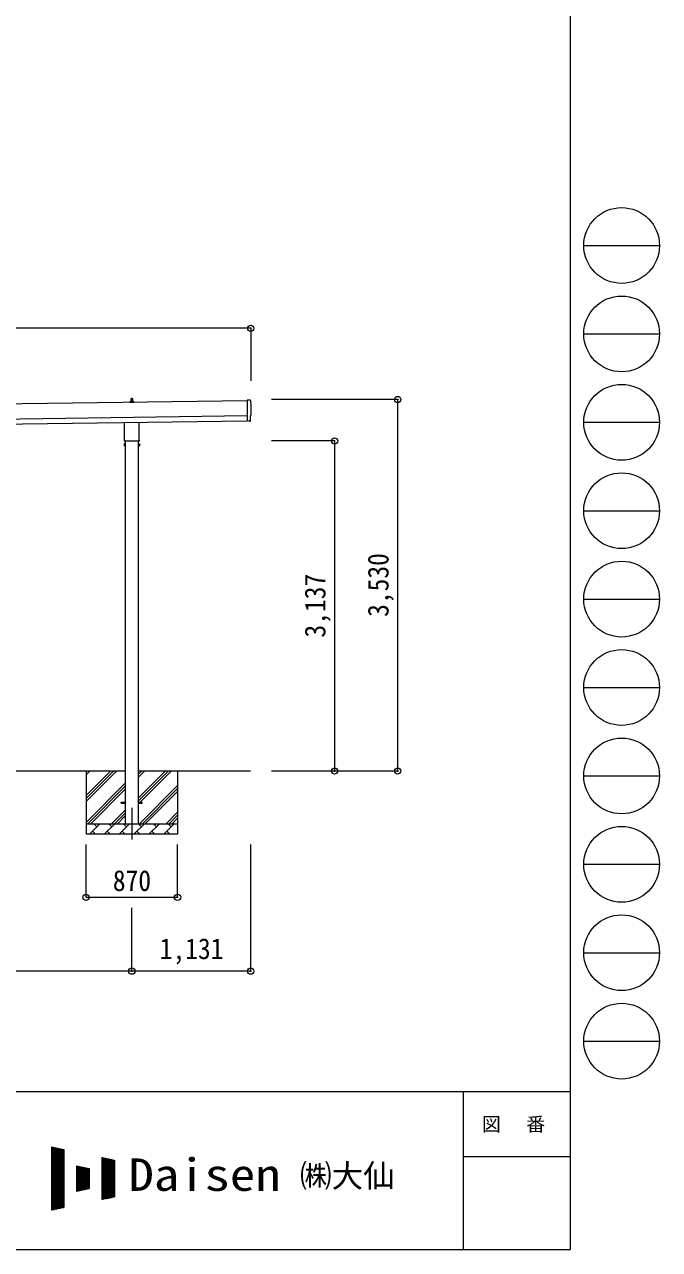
# Model space of a CAD drawing. Units: millimetres at full size, sheet at 1:60. Extents: x -16864 to 16864, y -11640 to 11640.
# Drawn here: x 10827 to 16864, y -11640 to 0 of the extents above; entities that cross this region are included whole.
import ezdxf
from ezdxf.enums import TextEntityAlignment as Align

# ---------------------------------------------------------------- set-up
doc = ezdxf.new("R2010")
doc.units = ezdxf.units.MM
doc.header["$LTSCALE"] = 60
doc.header["$PDMODE"] = 32
doc.header["$PDSIZE"] = 60
doc.linetypes.add('CHAIN1', pattern=[8, 5, -1, 1, -1])
for name, color, linetype, lineweight in [('0-1_Defpoints', 7, 'CHAIN1', 9), ('0-2_TEXT1', 4, 'Continuous', 9), ('0-3_SHAPE', 7, 'Continuous', 9), ('0-8_TABLE1', 6, 'Continuous', 9), ('F-0', 7, 'Continuous', 9)]:
    doc.layers.add(name, color=color, linetype=linetype, lineweight=lineweight)
doc.styles.add('ＭＳ ゴシック', font='')
doc.styles.get('ＭＳ ゴシック').set_extended_font_data('MS Gothic')

msp = doc.modelspace()

# ---------------------------------------------------------------- linework, layer by layer
at = {"layer": '0-1_Defpoints'}
msp.add_line((11847.05, -7443.97), (11847.05, -7792.97), dxfattribs=at)
at = {"layer": '0-2_TEXT1'}
for p, q in [((12942.74, -3574.77), (6932.12, -3660.64)), ((11829.11, -3593.07), (11829.11, -3585.36)), ((11865.61, -3593.07), (11829.11, -3593.07)), ((11829.49, -3584.57), (11865.23, -3584.57)), ((11829.88, -3584.39), (11836.6, -3582.76)), ((11836.98, -3582.57), (11857.74, -3582.57)), ((11837.36, -3581.79), (11837.36, -3577.57)), ((11838.36, -3577.57), (11856.36, -3577.57)), ((11841.36, -3577.57), (11842.09, -3554.05)), ((11843.09, -3553.07), (11851.64, -3553.07)), ((11852.64, -3554.05), (11853.36, -3577.57)), ((11857.36, -3581.79), (11857.36, -3577.57)), ((11864.85, -3584.39), (11858.13, -3582.76)), ((11865.61, -3593.07), (11865.61, -3585.36)), ((12942.67, -3569.69), (12945.51, -3768.52)), ((12974.34, -3570.89), (12942.67, -3569.69)), ((6934.12, -3800.62), (12944.74, -3714.76)), ((6934.83, -3850.62), (12945.45, -3764.75)), ((11778.75, -3947.06), (11778.75, -3781.42)), ((11915.35, -3779.47), (11915.35, -3947.06)), ((12963.72, -3767.36), (12945.51, -3768.52)), ((12964.39, -3767.98), (12963.72, -3767.36)), ((12965.14, -3768.24), (12972.05, -3767.78)), ((11777.05, -3955.83), (11777.05, -3950.33)), ((11917.05, -3950.33), (11917.05, -3955.83)), ((11773.05, -3985.33), (11773.81, -3984.02)), ((11773.05, -3985.33), (11773.05, -4002.33)), ((11773.05, -4002.33), (11773.81, -4003.65)), ((11780.05, -3988.93), (11773.81, -3988.93)), ((11780.05, -3998.74), (11773.81, -3998.74)), ((11780.05, -4003.65), (11773.81, -4003.65)), ((11914.99, -3959.33), (11779.12, -3959.33)), ((11782.55, -4003.03), (11780.05, -4003.03)), ((11784.55, -3959.33), (11784.55, -7593.97)), ((11909.55, -7593.97), (11909.55, -3959.33)), ((11911.55, -4003.03), (11914.05, -4003.03)), ((11914.05, -3988.93), (11920.3, -3988.93)), ((11914.05, -3998.74), (11920.3, -3998.74)), ((11914.05, -4003.65), (11920.3, -4003.65)), ((11921.05, -3985.33), (11920.3, -3984.02)), ((11921.05, -4002.33), (11920.3, -4003.65)), ((11921.05, -3985.33), (11921.05, -4002.33)), ((11747.05, -7389.47), (11784.55, -7389.47)), ((11747.05, -7398.47), (11747.05, -7389.47)), ((11747.05, -7389.47), (11784.55, -7389.47)), ((11747.05, -7398.47), (11747.05, -7389.47)), ((11747.05, -7398.47), (11784.55, -7398.47)), ((11747.05, -7398.47), (11784.55, -7398.47)), ((11909.55, -7389.47), (11947.05, -7389.47)), ((11909.55, -7389.47), (11947.05, -7389.47)), ((11909.55, -7398.47), (11947.05, -7398.47)), ((11909.55, -7398.47), (11947.05, -7398.47)), ((11947.05, -7398.47), (11947.05, -7389.47)), ((11947.05, -7398.47), (11947.05, -7389.47))]:
    msp.add_line(p, q, dxfattribs=at)
for points in [[(12974.85, -3764.75), (12974.17, -3717.72), (12974.78, -3717.72)], [(11780.05, -4003.65), (11780.05, -3984.02), (11773.81, -3984.02)], [(11780.05, -4003.03), (11780.05, -3984.63), (11782.55, -3984.63)], [(11914.05, -4003.03), (11914.05, -3984.63), (11911.55, -3984.63)], [(11914.05, -4003.65), (11914.05, -3984.02), (11920.3, -3984.02)]]:
    msp.add_lwpolyline(points, dxfattribs=at)
for points in [[(11782.55, -4004.33), (11782.55, -3983.33), (11784.55, -3983.33), (11784.55, -4004.33)], [(11911.55, -4004.33), (11911.55, -3983.33), (11909.55, -3983.33), (11909.55, -4004.33)]]:
    msp.add_lwpolyline(points, close=True, dxfattribs=at)
for centre, radius, start, end in [((11830.11, -3585.36), 1, 103.62699, 180), ((11836.36, -3581.79), 1, 283.62699, 0), ((11841.45, -3578.21), 4.13, 90, 171.17633), ((11838.36, -3578.57), 1, 90, 180), ((11843.09, -3554.07), 1, 90, 178.60509), ((11850.7, -3577.57), 4.83, 133.60282, 180), ((11844.03, -3577.57), 4.83, 0, 46.39718), ((11851.64, -3554.07), 1, 1.39491, 90), ((11853.28, -3578.21), 4.13, 8.82367, 90), ((11856.36, -3578.57), 1, 0, 90), ((11858.36, -3581.79), 1, 180, 256.37301), ((11864.61, -3585.36), 1, 0, 76.37301), ((12965.07, -3767.24), 1, 227.3164, 273.81435), ((11781.05, -3950.33), 4, 125.09963, 180), ((11781.05, -3955.83), 4, 180, 194.47751), ((11781.05, -3955.83), 4, 194.47751, 241.04498), ((11913.05, -3955.83), 4, 298.95502, 345.52249), ((11913.05, -3950.33), 4, 0, 54.90037), ((11913.05, -3955.83), 4, 345.52249, 0), ((11777.4, -3986.47), 4.34, 145.61575, 214.38425), ((11789.3, -3993.83), 16.24, 162.41205, 197.58795), ((11777.4, -4001.19), 4.34, 145.61575, 214.38425), ((11904.81, -3993.83), 16.24, 342.41205, 17.58795), ((11916.71, -3986.47), 4.34, 325.61575, 34.38425), ((11916.71, -4001.19), 4.34, 325.61575, 34.38425)]:
    msp.add_arc(centre, radius, start, end, dxfattribs=at)
for centre, major_axis, ratio, start_param, end_param in [((12974.14, -3573.88), (3, -0.04), 0.99863, 6.26838895, 7.80162176), ((17740.52, -3576.23), (-4762.89, -68.04), 0.99863, 6.26840604, 6.29770427), ((12974.71, -3713.32), (4.41, -0.06), 0.99863, 4.71238898, 6.29767781), ((12971.84, -3764.78), (2.21, -2.04), 0.9974, 5.52523108, 7.04113953)]:
    msp.add_ellipse(centre, major_axis=major_axis, ratio=ratio, start_param=start_param, end_param=end_param, dxfattribs=at)
at = {"layer": '0-3_SHAPE'}
for p, q in [((11784.55, -7093.97), (8709.55, -7093.97)), ((11412.05, -7093.97), (11412.05, -7693.97)), ((11412.05, -7327.46), (11645.54, -7093.97)), ((11412.05, -7355.74), (11673.82, -7093.97)), ((11412.05, -7384.03), (11702.11, -7093.97)), ((11412.05, -7101.18), (11419.26, -7093.97)), ((11412.05, -7129.47), (11447.55, -7093.97)), ((12975.05, -7093.97), (11909.55, -7093.97)), ((11909.55, -7122.8), (11938.38, -7093.97)), ((11909.55, -7151.08), (11966.66, -7093.97)), ((11909.55, -7405.64), (12221.22, -7093.97)), ((11909.55, -7349.07), (12164.65, -7093.97)), ((11909.55, -7377.36), (12192.94, -7093.97)), ((12282.05, -7093.97), (12282.05, -7693.97)), ((11412.05, -7582.02), (11784.55, -7209.52)), ((11428.38, -7593.97), (11784.55, -7237.8)), ((11456.66, -7593.97), (11784.55, -7266.08)), ((11919.21, -7593.97), (12282.05, -7231.13)), ((11947.5, -7593.97), (12282.05, -7259.42)), ((11975.78, -7593.97), (12282.05, -7287.7)), ((11654.65, -7593.97), (11784.55, -7464.07)), ((11682.94, -7593.97), (11784.55, -7492.36)), ((11711.22, -7593.97), (11784.55, -7520.64)), ((12173.77, -7593.97), (12282.05, -7485.69)), ((12202.05, -7593.97), (12282.05, -7513.97)), ((12230.34, -7593.97), (12282.05, -7542.26)), ((11412.05, -7593.97), (12282.05, -7593.97)), ((11443.5, -7693.97), (11543.5, -7593.97)), ((11472.05, -7665.42), (11500.61, -7693.97)), ((11514.95, -7622.53), (11486.39, -7593.97)), ((11584.92, -7693.97), (11684.92, -7593.97)), ((11613.48, -7665.42), (11642.03, -7693.97)), ((11656.37, -7622.53), (11627.82, -7593.97)), ((11726.34, -7693.97), (11826.34, -7593.97)), ((11754.9, -7665.42), (11783.45, -7693.97)), ((11797.79, -7622.53), (11769.24, -7593.97)), ((11867.77, -7693.97), (11967.77, -7593.97)), ((11896.32, -7665.42), (11924.87, -7693.97)), ((11939.21, -7622.53), (11910.66, -7593.97)), ((12009.19, -7693.97), (12109.19, -7593.97)), ((12037.74, -7665.42), (12066.29, -7693.97)), ((12080.63, -7622.53), (12052.08, -7593.97)), ((12150.61, -7693.97), (12250.61, -7593.97)), ((12179.16, -7665.42), (12207.72, -7693.97)), ((12222.05, -7622.53), (12193.5, -7593.97)), ((12282.05, -7693.97), (11412.05, -7693.97))]:
    msp.add_line(p, q, dxfattribs=at)
at = {"layer": '0-8_TABLE1'}
for p, q in [((12978.05, -2886.34), (1119.05, -2886.34)), ((12978.05, -2886.34), (12978.05, -3386.34)), ((14375.05, -3563.87), (13175.05, -3563.87)), ((14375.05, -7093.97), (14375.05, -3563.87)), ((13775.05, -3956.83), (13175.05, -3956.83)), ((13775.05, -3956.83), (13775.05, -7093.97)), ((14375.05, -7093.97), (13175.05, -7093.97)), ((11412.05, -8292.97), (11412.05, -7792.97)), ((12282.05, -8292.97), (12282.05, -7792.97)), ((12978.05, -8994.97), (12978.05, -7792.97)), ((11412.05, -8292.97), (12282.05, -8292.97)), ((11847.05, -8994.97), (11847.05, -8394.97)), ((11847.05, -8994.97), (8647.05, -8994.97)), ((12978.05, -8994.97), (11847.05, -8994.97))]:
    msp.add_line(p, q, dxfattribs=at)
for p in [(12978.05, -2886.34), (14375.05, -3563.87), (13775.05, -3956.83), (13775.05, -7093.97), (14375.05, -7093.97), (11412.05, -8292.97), (12282.05, -8292.97), (11847.05, -8994.97), (12978.05, -8994.97)]:
    msp.add_point(p, dxfattribs=at)
at = {"layer": 'F-0', "color": 5, "lineweight": 5}
for p, q in [((16015.88, 11640), (16015.88, -11640)), ((-16864.12, -10140), (16015.88, -10140)), ((14995.88, -10140), (14995.88, -11640)), ((14995.88, -10755), (16015.88, -10755)), ((-16864.12, -11640), (16015.88, -11640))]:
    msp.add_line(p, q, dxfattribs=at)
at = {"layer": 'F-0', "color": 4}
for p, q in [((16144.11, -2100), (16864.12, -2100)), ((16144.11, -2940), (16864.12, -2940)), ((16144.11, -3780), (16864.12, -3780)), ((16144.11, -4620), (16864.12, -4620)), ((16144.11, -5460), (16864.12, -5460)), ((16144.11, -6300), (16864.12, -6300)), ((16144.11, -7140), (16864.12, -7140)), ((16144.11, -7980), (16864.12, -7980)), ((16144.11, -8820), (16864.12, -8820)), ((16144.11, -9660), (16864.12, -9660))]:
    msp.add_line(p, q, dxfattribs=at)
at = {"layer": 'F-0'}
for p, q in [((11082.29, -10665.2), (11202.29, -10690.2)), ((11082.29, -10665.2), (11082.29, -11265.2)), ((11082.29, -10670.85), (11109.39, -10670.85)), ((11082.29, -10676.85), (11138.19, -10676.85)), ((11082.29, -10682.85), (11166.99, -10682.85)), ((11082.29, -10688.85), (11195.79, -10688.85)), ((11082.29, -10694.85), (11202.29, -10694.85)), ((11082.29, -10700.85), (11202.29, -10700.85)), ((11082.29, -10706.85), (11202.29, -10706.85)), ((11085.85, -11264.46), (11085.85, -10665.94)), ((11091.85, -11263.21), (11091.85, -10667.19)), ((11097.85, -11261.96), (11097.85, -10668.44)), ((11103.85, -11260.71), (11103.85, -10669.69)), ((11109.85, -11259.46), (11109.85, -10670.94)), ((11115.85, -11258.21), (11115.85, -10672.19)), ((11121.85, -11256.96), (11121.85, -10673.44)), ((11127.85, -11255.71), (11127.85, -10674.69)), ((11133.85, -11254.46), (11133.85, -10675.94)), ((11139.85, -11253.21), (11139.85, -10677.19)), ((11145.85, -11251.96), (11145.85, -10678.44)), ((11151.85, -11250.71), (11151.85, -10679.69)), ((11157.85, -11249.46), (11157.85, -10680.94)), ((11163.85, -11248.21), (11163.85, -10682.19)), ((11169.85, -11246.96), (11169.85, -10683.44)), ((11175.85, -11245.71), (11175.85, -10684.69)), ((11181.85, -11244.46), (11181.85, -10685.94)), ((11187.85, -11243.21), (11187.85, -10687.19)), ((11193.85, -11241.96), (11193.85, -10688.44)), ((11199.85, -11240.71), (11199.85, -10689.69)), ((11202.29, -10690.2), (11202.29, -11240.2)), ((11082.29, -10712.85), (11202.29, -10712.85)), ((11082.29, -10718.85), (11202.29, -10718.85)), ((11082.29, -10724.85), (11202.29, -10724.85)), ((11082.29, -10730.85), (11202.29, -10730.85)), ((11082.29, -10736.85), (11202.29, -10736.85)), ((11082.29, -10742.85), (11202.29, -10742.85)), ((11082.29, -10748.85), (11202.29, -10748.85)), ((11082.29, -10754.85), (11202.29, -10754.85)), ((11082.29, -10760.85), (11202.29, -10760.85)), ((11082.29, -10766.85), (11202.29, -10766.85)), ((11082.29, -10772.85), (11202.29, -10772.85)), ((11082.29, -10778.85), (11202.29, -10778.85)), ((11082.29, -10784.85), (11202.29, -10784.85)), ((11082.29, -10790.85), (11202.29, -10790.85)), ((11082.29, -10796.85), (11202.29, -10796.85)), ((11082.29, -10802.85), (11202.29, -10802.85)), ((11082.29, -10808.85), (11202.29, -10808.85)), ((11082.29, -10814.85), (11202.29, -10814.85)), ((11082.29, -10820.85), (11202.29, -10820.85)), ((11562.29, -10765.2), (11682.29, -10790.2)), ((11562.29, -10765.2), (11562.29, -11165.2)), ((11562.29, -10766.85), (11570.19, -10766.85)), ((11562.29, -10772.85), (11598.99, -10772.85)), ((11562.29, -10778.85), (11627.79, -10778.85)), ((11562.29, -10784.85), (11656.59, -10784.85)), ((11562.29, -10790.85), (11682.29, -10790.85)), ((11562.29, -10796.85), (11682.29, -10796.85)), ((11562.29, -10802.85), (11682.29, -10802.85)), ((11562.29, -10808.85), (11682.29, -10808.85)), ((11562.29, -10814.85), (11682.29, -10814.85)), ((11562.29, -10820.85), (11682.29, -10820.85)), ((11565.85, -11164.46), (11565.85, -10765.94)), ((11571.85, -11163.21), (11571.85, -10767.19)), ((11577.85, -11161.96), (11577.85, -10768.44)), ((11583.85, -11160.71), (11583.85, -10769.69)), ((11589.85, -11159.46), (11589.85, -10770.94)), ((11595.85, -11158.21), (11595.85, -10772.19)), ((11601.85, -11156.96), (11601.85, -10773.44)), ((11607.85, -11155.71), (11607.85, -10774.69)), ((11613.85, -11154.46), (11613.85, -10775.94)), ((11619.85, -11153.21), (11619.85, -10777.19)), ((11625.85, -11151.96), (11625.85, -10778.44)), ((11631.85, -11150.71), (11631.85, -10779.69)), ((11637.85, -11149.46), (11637.85, -10780.94)), ((11643.85, -11148.21), (11643.85, -10782.19)), ((11649.85, -11146.96), (11649.85, -10783.44)), ((11655.85, -11145.71), (11655.85, -10784.69)), ((11661.85, -11144.46), (11661.85, -10785.94)), ((11667.85, -11143.21), (11667.85, -10787.19)), ((11673.85, -11141.96), (11673.85, -10788.44)), ((11679.85, -11140.71), (11679.85, -10789.69)), ((11682.29, -10790.2), (11682.29, -11140.2)), ((11082.29, -10826.85), (11202.29, -10826.85)), ((11082.29, -10832.85), (11202.29, -10832.85)), ((11082.29, -10838.85), (11202.29, -10838.85)), ((11082.29, -10844.85), (11202.29, -10844.85)), ((11082.29, -10850.85), (11202.29, -10850.85)), ((11082.29, -10856.85), (11202.29, -10856.85)), ((11082.29, -10862.85), (11202.29, -10862.85)), ((11082.29, -10868.85), (11202.29, -10868.85)), ((11082.29, -10874.85), (11202.29, -10874.85)), ((11082.29, -10880.85), (11202.29, -10880.85)), ((11082.29, -10886.85), (11202.29, -10886.85)), ((11082.29, -10892.85), (11202.29, -10892.85)), ((11082.29, -10898.85), (11202.29, -10898.85)), ((11082.29, -10904.85), (11202.29, -10904.85)), ((11082.29, -10910.85), (11202.29, -10910.85)), ((11082.29, -10916.85), (11202.29, -10916.85)), ((11082.29, -10922.85), (11202.29, -10922.85)), ((11082.29, -10928.85), (11202.29, -10928.85)), ((11082.29, -10934.85), (11202.29, -10934.85)), ((11082.29, -10940.85), (11202.29, -10940.85)), ((11322.29, -10845.2), (11442.29, -10870.2)), ((11322.29, -10845.2), (11322.29, -11085.2)), ((11322.29, -10850.85), (11349.39, -10850.85)), ((11322.29, -10856.85), (11378.19, -10856.85)), ((11322.29, -10862.85), (11406.99, -10862.85)), ((11322.29, -10868.85), (11435.79, -10868.85)), ((11322.29, -10874.85), (11442.29, -10874.85)), ((11322.29, -10880.85), (11442.29, -10880.85)), ((11322.29, -10886.85), (11442.29, -10886.85)), ((11322.29, -10892.85), (11442.29, -10892.85)), ((11322.29, -10898.85), (11442.29, -10898.85)), ((11322.29, -10904.85), (11442.29, -10904.85)), ((11322.29, -10910.85), (11442.29, -10910.85)), ((11322.29, -10916.85), (11442.29, -10916.85)), ((11322.29, -10922.85), (11442.29, -10922.85)), ((11322.29, -10928.85), (11442.29, -10928.85)), ((11322.29, -10934.85), (11442.29, -10934.85)), ((11322.29, -10940.85), (11442.29, -10940.85)), ((11325.85, -11084.46), (11325.85, -10845.94)), ((11331.85, -11083.21), (11331.85, -10847.19)), ((11337.85, -11081.96), (11337.85, -10848.44)), ((11343.85, -11080.71), (11343.85, -10849.69)), ((11349.85, -11079.46), (11349.85, -10850.94)), ((11355.85, -11078.21), (11355.85, -10852.19)), ((11361.85, -11076.96), (11361.85, -10853.44)), ((11367.85, -11075.71), (11367.85, -10854.69)), ((11373.85, -11074.46), (11373.85, -10855.94)), ((11379.85, -11073.21), (11379.85, -10857.19)), ((11385.85, -11071.96), (11385.85, -10858.44)), ((11391.85, -11070.71), (11391.85, -10859.69)), ((11397.85, -11069.46), (11397.85, -10860.94)), ((11403.85, -11068.21), (11403.85, -10862.19)), ((11409.85, -11066.96), (11409.85, -10863.44)), ((11415.85, -11065.71), (11415.85, -10864.69)), ((11421.85, -11064.46), (11421.85, -10865.94)), ((11427.85, -11063.21), (11427.85, -10867.19)), ((11433.85, -11061.96), (11433.85, -10868.44)), ((11439.85, -11060.71), (11439.85, -10869.69)), ((11442.29, -10870.2), (11442.29, -11060.2)), ((11562.29, -10826.85), (11682.29, -10826.85)), ((11562.29, -10832.85), (11682.29, -10832.85)), ((11562.29, -10838.85), (11682.29, -10838.85)), ((11562.29, -10844.85), (11682.29, -10844.85)), ((11562.29, -10850.85), (11682.29, -10850.85)), ((11562.29, -10856.85), (11682.29, -10856.85)), ((11562.29, -10862.85), (11682.29, -10862.85)), ((11562.29, -10868.85), (11682.29, -10868.85)), ((11562.29, -10874.85), (11682.29, -10874.85)), ((11562.29, -10880.85), (11682.29, -10880.85)), ((11562.29, -10886.85), (11682.29, -10886.85)), ((11562.29, -10892.85), (11682.29, -10892.85)), ((11562.29, -10898.85), (11682.29, -10898.85)), ((11562.29, -10904.85), (11682.29, -10904.85)), ((11562.29, -10910.85), (11682.29, -10910.85)), ((11562.29, -10916.85), (11682.29, -10916.85)), ((11562.29, -10922.85), (11682.29, -10922.85)), ((11562.29, -10928.85), (11682.29, -10928.85)), ((11562.29, -10934.85), (11682.29, -10934.85)), ((11562.29, -10940.85), (11682.29, -10940.85)), ((11082.29, -10946.85), (11202.29, -10946.85)), ((11082.29, -10952.85), (11202.29, -10952.85)), ((11082.29, -10958.85), (11202.29, -10958.85)), ((11082.29, -10964.85), (11202.29, -10964.85)), ((11082.29, -10970.85), (11202.29, -10970.85)), ((11082.29, -10976.85), (11202.29, -10976.85)), ((11082.29, -10982.85), (11202.29, -10982.85)), ((11082.29, -10988.85), (11202.29, -10988.85)), ((11082.29, -10994.85), (11202.29, -10994.85)), ((11082.29, -11000.85), (11202.29, -11000.85)), ((11082.29, -11006.85), (11202.29, -11006.85)), ((11082.29, -11012.85), (11202.29, -11012.85)), ((11082.29, -11018.85), (11202.29, -11018.85)), ((11082.29, -11024.85), (11202.29, -11024.85)), ((11082.29, -11030.85), (11202.29, -11030.85)), ((11082.29, -11036.85), (11202.29, -11036.85)), ((11082.29, -11042.85), (11202.29, -11042.85)), ((11082.29, -11048.85), (11202.29, -11048.85)), ((11082.29, -11054.85), (11202.29, -11054.85)), ((11322.29, -10946.85), (11442.29, -10946.85)), ((11322.29, -10952.85), (11442.29, -10952.85)), ((11322.29, -10958.85), (11442.29, -10958.85)), ((11322.29, -10964.85), (11442.29, -10964.85)), ((11322.29, -10970.85), (11442.29, -10970.85)), ((11322.29, -10976.85), (11442.29, -10976.85)), ((11322.29, -10982.85), (11442.29, -10982.85)), ((11322.29, -10988.85), (11442.29, -10988.85)), ((11322.29, -10994.85), (11442.29, -10994.85)), ((11322.29, -11000.85), (11442.29, -11000.85)), ((11322.29, -11006.85), (11442.29, -11006.85)), ((11322.29, -11012.85), (11442.29, -11012.85)), ((11322.29, -11018.85), (11442.29, -11018.85)), ((11322.29, -11024.85), (11442.29, -11024.85)), ((11322.29, -11030.85), (11442.29, -11030.85)), ((11322.29, -11036.85), (11442.29, -11036.85)), ((11322.29, -11042.85), (11442.29, -11042.85)), ((11322.29, -11048.85), (11442.29, -11048.85)), ((11322.29, -11054.85), (11442.29, -11054.85)), ((11562.29, -10946.85), (11682.29, -10946.85)), ((11562.29, -10952.85), (11682.29, -10952.85)), ((11562.29, -10958.85), (11682.29, -10958.85)), ((11562.29, -10964.85), (11682.29, -10964.85)), ((11562.29, -10970.85), (11682.29, -10970.85)), ((11562.29, -10976.85), (11682.29, -10976.85)), ((11562.29, -10982.85), (11682.29, -10982.85)), ((11562.29, -10988.85), (11682.29, -10988.85)), ((11562.29, -10994.85), (11682.29, -10994.85)), ((11562.29, -11000.85), (11682.29, -11000.85)), ((11562.29, -11006.85), (11682.29, -11006.85)), ((11562.29, -11012.85), (11682.29, -11012.85)), ((11562.29, -11018.85), (11682.29, -11018.85)), ((11562.29, -11024.85), (11682.29, -11024.85)), ((11562.29, -11030.85), (11682.29, -11030.85)), ((11562.29, -11036.85), (11682.29, -11036.85)), ((11562.29, -11042.85), (11682.29, -11042.85)), ((11562.29, -11048.85), (11682.29, -11048.85)), ((11562.29, -11054.85), (11682.29, -11054.85)), ((11082.29, -11060.85), (11202.29, -11060.85)), ((11082.29, -11066.85), (11202.29, -11066.85)), ((11082.29, -11072.85), (11202.29, -11072.85)), ((11082.29, -11078.85), (11202.29, -11078.85)), ((11082.29, -11084.85), (11202.29, -11084.85)), ((11082.29, -11090.85), (11202.29, -11090.85)), ((11082.29, -11096.85), (11202.29, -11096.85)), ((11082.29, -11102.85), (11202.29, -11102.85)), ((11082.29, -11108.85), (11202.29, -11108.85)), ((11082.29, -11114.85), (11202.29, -11114.85)), ((11082.29, -11120.85), (11202.29, -11120.85)), ((11082.29, -11126.85), (11202.29, -11126.85)), ((11082.29, -11132.85), (11202.29, -11132.85)), ((11082.29, -11138.85), (11202.29, -11138.85)), ((11082.29, -11144.85), (11202.29, -11144.85)), ((11082.29, -11150.85), (11202.29, -11150.85)), ((11082.29, -11156.85), (11202.29, -11156.85)), ((11082.29, -11162.85), (11202.29, -11162.85)), ((11082.29, -11168.85), (11202.29, -11168.85)), ((11322.29, -11085.2), (11442.29, -11060.2)), ((11322.29, -11060.85), (11439.19, -11060.85)), ((11322.29, -11066.85), (11410.39, -11066.85)), ((11322.29, -11072.85), (11381.59, -11072.85)), ((11322.29, -11078.85), (11352.79, -11078.85)), ((11322.29, -11084.85), (11323.99, -11084.85)), ((11562.29, -11060.85), (11682.29, -11060.85)), ((11562.29, -11066.85), (11682.29, -11066.85)), ((11562.29, -11072.85), (11682.29, -11072.85)), ((11562.29, -11078.85), (11682.29, -11078.85)), ((11562.29, -11084.85), (11682.29, -11084.85)), ((11562.29, -11090.85), (11682.29, -11090.85)), ((11562.29, -11096.85), (11682.29, -11096.85)), ((11562.29, -11102.85), (11682.29, -11102.85)), ((11562.29, -11108.85), (11682.29, -11108.85)), ((11562.29, -11114.85), (11682.29, -11114.85)), ((11562.29, -11120.85), (11682.29, -11120.85)), ((11562.29, -11126.85), (11682.29, -11126.85)), ((11562.29, -11132.85), (11682.29, -11132.85)), ((11562.29, -11138.85), (11682.29, -11138.85)), ((11682.29, -11140.2), (11562.29, -11165.2)), ((11562.29, -11144.85), (11659.99, -11144.85)), ((11562.29, -11150.85), (11631.19, -11150.85)), ((11562.29, -11156.85), (11602.39, -11156.85)), ((11562.29, -11162.85), (11573.59, -11162.85)), ((11082.29, -11174.85), (11202.29, -11174.85)), ((11082.29, -11180.85), (11202.29, -11180.85)), ((11082.29, -11186.85), (11202.29, -11186.85)), ((11082.29, -11192.85), (11202.29, -11192.85)), ((11082.29, -11198.85), (11202.29, -11198.85)), ((11082.29, -11204.85), (11202.29, -11204.85)), ((11082.29, -11210.85), (11202.29, -11210.85)), ((11082.29, -11216.85), (11202.29, -11216.85)), ((11082.29, -11222.85), (11202.29, -11222.85)), ((11082.29, -11228.85), (11202.29, -11228.85)), ((11082.29, -11234.85), (11202.29, -11234.85)), ((11202.29, -11240.2), (11082.29, -11265.2)), ((11082.29, -11240.85), (11199.19, -11240.85)), ((11082.29, -11246.85), (11170.39, -11246.85)), ((11082.29, -11252.85), (11141.59, -11252.85)), ((11082.29, -11258.85), (11112.79, -11258.85)), ((11082.29, -11264.85), (11083.99, -11264.85))]:
    msp.add_line(p, q, dxfattribs=at)
at = {"layer": 'F-0', "color": 4}
for centre in [(16504.11, -2100), (16504.11, -2940), (16504.11, -3780), (16504.11, -4620), (16504.11, -5460), (16504.11, -6300), (16504.11, -7140), (16504.11, -7980), (16504.11, -8820), (16504.11, -9660)]:
    msp.add_circle(centre, 360, dxfattribs=at)

# ---------------------------------------------------------------- texts
at = {"layer": '0-8_TABLE1', "color": 7, "style": 'ＭＳ ゴシック', "width": 0.9}
for s, p in [('3,530', (14347.55, -5628.92)), ('3,137', (13747.55, -5825.4))]:
    msp.add_text(s, height=197.9, rotation=90, dxfattribs=at).set_placement(p, align=Align.BOTTOM_LEFT)
for s, p in [('870', (11667.05, -8292.97)), ('1,131', (12112.55, -8939.97))]:
    msp.add_text(s, height=197.9, dxfattribs=at).set_placement(p, align=Align.BOTTOM_LEFT)
at = {"layer": 'F-0', "style": 'ＭＳ ゴシック', "width": 1.15}
msp.add_text('Daisen', height=307.9, dxfattribs=at).set_placement((11816.02, -11175.2), align=Align.BOTTOM_LEFT)
at = {"layer": 'F-0', "style": 'ＭＳ ゴシック'}
msp.add_text('㈱大仙\u3000', height=219.9, dxfattribs=at).set_placement((13446.81, -11115.2), align=Align.BOTTOM_LEFT)
at = {"layer": 'F-0', "insert": (15175.88, -10530), "char_height": 132, "attachment_point": 7, "style": 'ＭＳ ゴシック'}
msp.add_mtext('\\T1.17;図\u3000番', dxfattribs=at)

doc.saveas('drawing.dxf')
